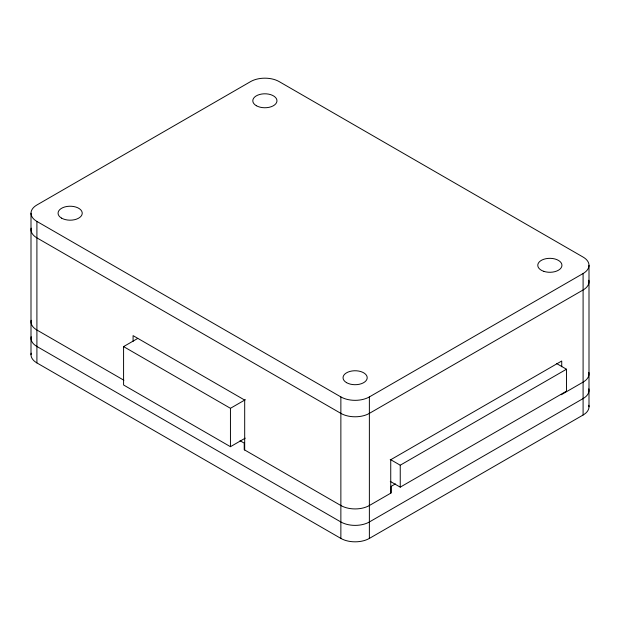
<?xml version="1.0" encoding="UTF-8"?>
<svg xmlns="http://www.w3.org/2000/svg" width="620" height="620" viewBox="0 0 620 620"><rect width="100%" height="100%" fill="white"/><g stroke="black" fill="none" stroke-linecap="round" stroke-linejoin="round"><path stroke-width="0.93" d="M245.241 438.154L230.446 446.695L123.582 384.997L123.582 346.603L137.71 338.45M123.582 346.603L230.446 408.301L245.404 399.668M36.905 221.425L340.868 396.924A20.15 11.633 0 0 0 369.373 396.924L583.095 273.529A20.15 11.633 0 0 0 583.095 257.075L279.132 81.584A20.15 11.633 0 0 0 250.627 81.584L36.905 204.98A20.15 11.633 0 0 0 36.905 221.425L36.905 362.925L340.868 538.416A20.15 11.633 0 0 0 369.373 538.416L583.095 415.02A20.15 11.633 0 0 0 588.829 405.279M390.205 459.404L400.241 465.202L566.479 369.233L566.479 391.166L400.241 487.142L390.267 481.384M395.405 483.902L391.22 486.32L391.22 492.9L369.373 505.517A20.15 11.633 0 0 1 340.868 505.517L244.218 449.709L244.218 443.13L240.025 440.712M561.247 394.731L583.095 382.122A20.15 11.633 0 0 0 588.829 372.372M556.435 363.436L566.479 369.233M123.884 380.238L36.905 330.018A20.15 11.633 0 0 1 31.171 320.276M589 265.306L589 406.798M583.095 273.529L583.095 415.02M561.728 366.738L561.728 361.003L390.74 459.722L390.74 493.171M400.241 465.202L400.241 487.142M369.373 396.924L369.373 538.416M340.868 396.924L340.868 538.416M244.691 449.988L244.691 400.078L133.083 335.637L133.083 341.395M230.446 408.301L230.446 446.695M31 213.203L31 354.694M588.829 280.24A20.15 11.633 0 0 1 583.095 289.982L369.373 413.377A20.15 11.633 0 0 1 340.868 413.377L36.905 237.879A20.15 11.633 0 0 1 31.171 228.137M36.905 362.925A20.15 11.633 0 0 1 31.171 353.175M31.171 336.73A20.15 11.633 0 0 0 36.905 346.471L340.868 521.97A20.15 11.633 0 0 0 369.373 521.97L583.095 398.575A20.15 11.633 0 0 0 588.829 388.825M256.331 105.71A12.09 6.983 0 0 0 276.559 102.579A12.09 6.983 0 0 0 261.749 94.031A12.09 6.983 0 0 0 256.331 105.71M543.81 271.351A12.09 6.983 0 0 0 561.945 265.306A12.09 6.983 0 0 0 543.81 259.261A12.09 6.983 0 0 0 543.81 271.351M346.572 382.664A12.09 6.983 0 0 0 366.8 379.533A12.09 6.983 0 0 0 351.99 370.985A12.09 6.983 0 0 0 346.572 382.664M61.597 218.139A12.09 6.983 0 0 0 81.825 215.008A12.09 6.983 0 0 0 67.022 206.46A12.09 6.983 0 0 0 61.597 218.139"/></g></svg>
